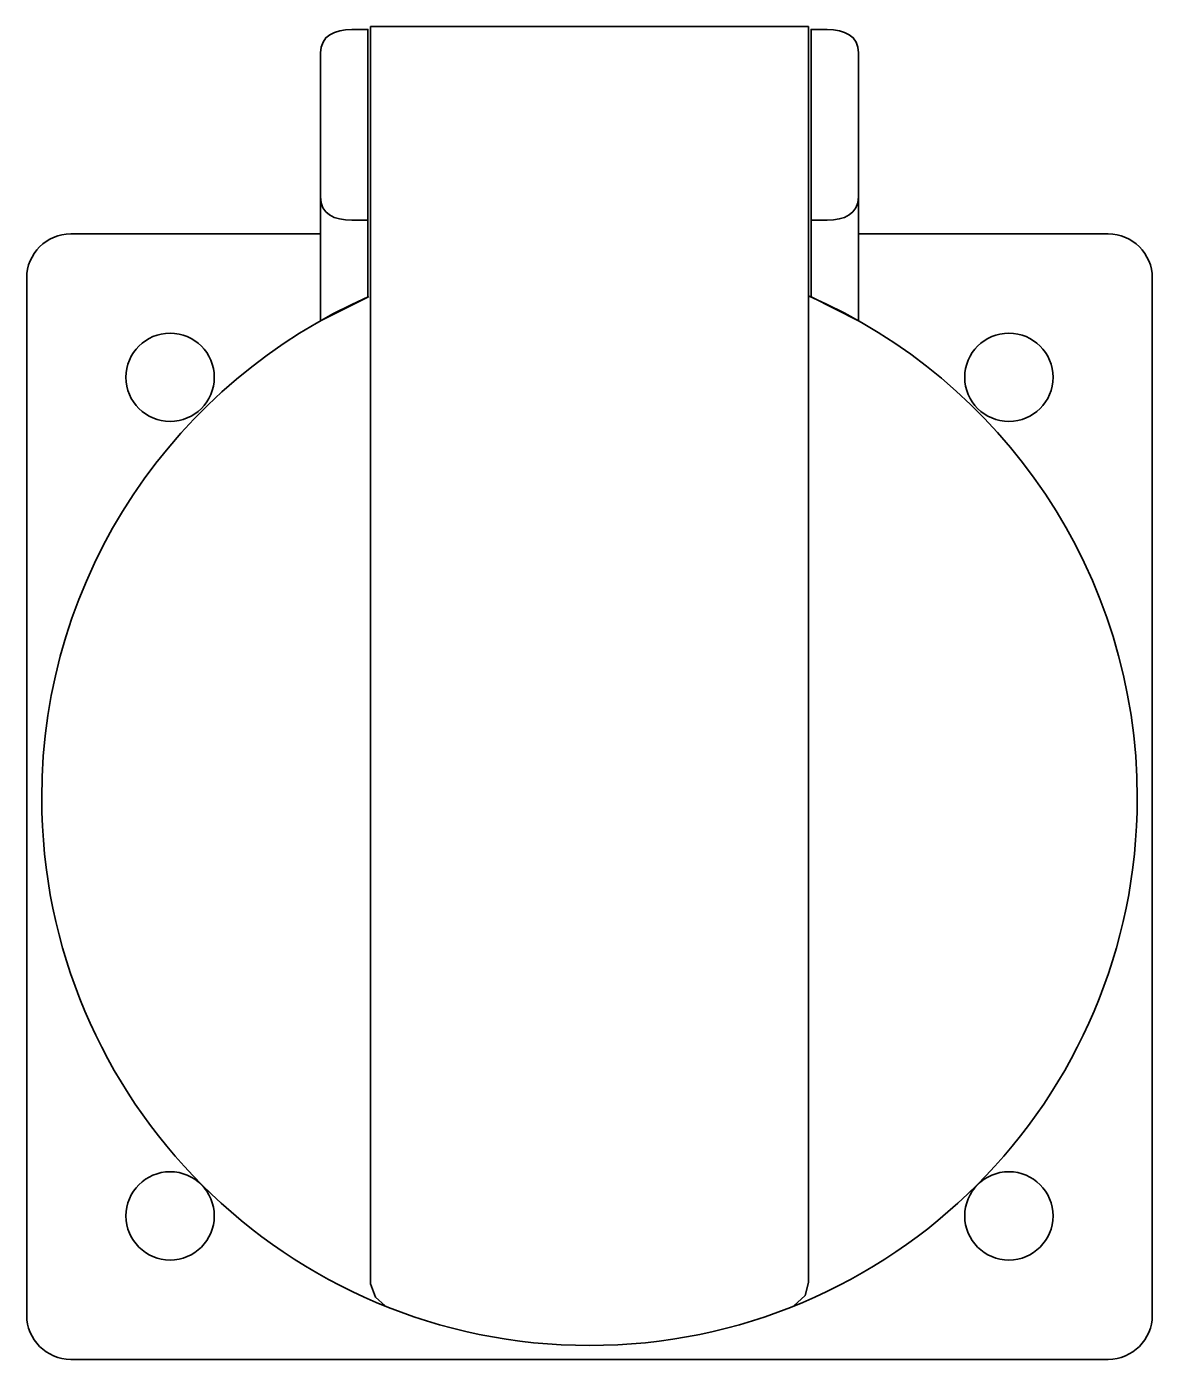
# Model space of a CAD drawing. Header units: inches. Extents: x -73.3 to -22.3, y 42.2 to 102.6.
import ezdxf

# ---------------------------------------------------------------- set-up
doc = ezdxf.new("R2010")
doc.units = ezdxf.units.IN
doc.header["$MEASUREMENT"] = 0
doc.layers.add('Layer 2', color=7, linetype='Continuous')

# ---------------------------------------------------------------- blocks, each defined once
blk = doc.blocks.new('block 5')
at = {"layer": 'Layer 2', "color": 7, "lineweight": 35}
for points in [[(-64.767, 86.725), (-64.767, 85.62), (-65.663, 84.725), (-66.767, 84.725), (-67.872, 84.725), (-68.767, 85.62), (-68.767, 86.725), (-68.767, 87.829), (-67.872, 88.725), (-66.767, 88.725), (-65.663, 88.725), (-64.767, 87.829), (-64.767, 86.725)], [(-26.768, 86.725), (-26.768, 85.62), (-27.663, 84.725), (-28.767, 84.725), (-29.872, 84.725), (-30.768, 85.62), (-30.768, 86.725), (-30.768, 87.829), (-29.872, 88.725), (-28.767, 88.725), (-27.663, 88.725), (-26.768, 87.829), (-26.768, 86.725)]]:
    blk.add_open_spline(points, degree=3, knots=[0, 0, 0, 0, 1, 1, 1, 2, 2, 2, 3, 3, 3, 4, 4, 4, 4], dxfattribs=at)
blk = doc.blocks.new('block 6')
at = {"layer": 'Layer 2', "color": 7, "lineweight": 35}
for points in [[(-64.767, 48.725), (-64.767, 47.621), (-65.663, 46.725), (-66.767, 46.725), (-67.872, 46.725), (-68.767, 47.621), (-68.767, 48.725), (-68.767, 49.83), (-67.872, 50.725), (-66.767, 50.725), (-65.663, 50.725), (-64.767, 49.83), (-64.767, 48.725)], [(-26.768, 48.725), (-26.768, 47.621), (-27.663, 46.725), (-28.767, 46.725), (-29.872, 46.725), (-30.768, 47.621), (-30.768, 48.725), (-30.768, 49.83), (-29.872, 50.725), (-28.767, 50.725), (-27.663, 50.725), (-26.768, 49.83), (-26.768, 48.725)]]:
    blk.add_open_spline(points, degree=3, knots=[0, 0, 0, 0, 1, 1, 1, 2, 2, 2, 3, 3, 3, 4, 4, 4, 4], dxfattribs=at)
blk = doc.blocks.new('block 4')
at = {"layer": 'Layer 2'}
for name in ['block 5', 'block 6']:
    blk.add_blockref(name, (0, 0), dxfattribs=at)
blk = doc.blocks.new('block 3')
at = {"layer": 'Layer 2', "color": 7, "lineweight": 35}
blk.add_open_spline([(-35.564, 93.225), (-35.564, 93.225), (-24.267, 93.225), (-24.267, 93.225), (-23.167, 93.225), (-22.268, 92.325), (-22.268, 91.225), (-22.268, 91.225), (-22.268, 44.225), (-22.268, 44.225), (-22.268, 43.125), (-23.167, 42.225), (-24.267, 42.225), (-24.267, 42.225), (-71.268, 42.225), (-71.268, 42.225), (-72.368, 42.225), (-73.267, 43.125), (-73.267, 44.225), (-73.267, 44.225), (-73.267, 91.225), (-73.267, 91.225), (-73.267, 92.325), (-72.368, 93.225), (-71.268, 93.225), (-71.268, 93.225), (-59.957, 93.225), (-59.957, 93.225)], degree=3, knots=[0, 0, 0, 0, 1, 1, 1, 2, 2, 2, 3, 3, 3, 4, 4, 4, 5, 5, 5, 6, 6, 6, 7, 7, 7, 8, 8, 8, 9, 9, 9, 9], dxfattribs=at)
at = {"layer": 'Layer 2'}
blk.add_blockref('block 4', (0, 0), dxfattribs=at)
blk = doc.blocks.new('block 9')
at = {"layer": 'Layer 2', "lineweight": 0}
for points in [[(-59.953, 101.422), (-59.953, 101.422), (-59.953, 89.292), (-59.953, 89.292), (-59.953, 89.292), (-57.805, 90.36), (-57.805, 90.36), (-57.805, 90.36), (-57.805, 102.487), (-57.805, 102.487), (-57.805, 102.487), (-58.535, 102.487), (-58.535, 102.487), (-59.315, 102.487), (-59.953, 102.202), (-59.953, 101.422)], [(-36.999, 102.487), (-36.999, 102.487), (-37.73, 102.487), (-37.73, 102.487), (-37.73, 102.487), (-37.73, 90.368), (-37.73, 90.368), (-37.73, 90.368), (-35.581, 89.292), (-35.581, 89.292), (-35.581, 89.292), (-35.581, 101.422), (-35.581, 101.422), (-35.581, 102.202), (-36.219, 102.487), (-36.999, 102.487)]]:
    blk.add_open_spline(points, degree=3, knots=[0, 0, 0, 0, 1, 1, 1, 2, 2, 2, 3, 3, 3, 4, 4, 4, 5, 5, 5, 5], dxfattribs=at)
blk = doc.blocks.new('block 10')
at = {"layer": 'Layer 2', "color": 7, "lineweight": 35}
for points in [[(-59.953, 101.422), (-59.953, 101.422), (-59.953, 89.292), (-59.953, 89.292), (-59.953, 89.292), (-57.805, 90.36), (-57.805, 90.36), (-57.805, 90.36), (-57.805, 102.487), (-57.805, 102.487), (-57.805, 102.487), (-58.535, 102.487), (-58.535, 102.487), (-59.315, 102.487), (-59.953, 102.202), (-59.953, 101.422)], [(-36.999, 102.487), (-36.999, 102.487), (-37.73, 102.487), (-37.73, 102.487), (-37.73, 102.487), (-37.73, 90.368), (-37.73, 90.368), (-37.73, 90.368), (-35.581, 89.292), (-35.581, 89.292), (-35.581, 89.292), (-35.581, 101.422), (-35.581, 101.422), (-35.581, 102.202), (-36.219, 102.487), (-36.999, 102.487)]]:
    blk.add_open_spline(points, degree=3, knots=[0, 0, 0, 0, 1, 1, 1, 2, 2, 2, 3, 3, 3, 4, 4, 4, 5, 5, 5, 5], dxfattribs=at)
blk = doc.blocks.new('block 8')
at = {"layer": 'Layer 2'}
for name in ['block 9', 'block 10']:
    blk.add_blockref(name, (0, 0), dxfattribs=at)
blk = doc.blocks.new('block 7')
at = {"layer": 'Layer 2', "color": 7, "lineweight": 35}
for points in [[(-57.694, 102.615), (-57.694, 102.615)], [(-37.841, 102.615), (-57.694, 102.615)], [(-57.694, 102.615), (-57.694, 45.65), (-57.461, 45.044), (-57.018, 44.643)], [(-38.516, 44.643), (-37.996, 45.118), (-37.841, 45.71), (-37.841, 102.615)]]:
    blk.add_lwpolyline(points, dxfattribs=at)
blk.add_open_spline([(-57.758, 90.389), (-66.488, 86.545), (-72.583, 77.818), (-72.583, 67.667), (-72.583, 53.962), (-61.473, 42.852), (-47.767, 42.852), (-34.062, 42.852), (-22.952, 53.962), (-22.952, 67.667), (-22.952, 77.844), (-29.078, 86.59), (-37.844, 90.419)], degree=3, knots=[0, 0, 0, 0, 1, 1, 1, 2, 2, 2, 3, 3, 3, 4, 4, 4, 4], dxfattribs=at)
at = {"layer": 'Layer 2'}
blk.add_blockref('block 8', (0, 0), dxfattribs=at)
blk = doc.blocks.new('block 11')
at = {"layer": 'Layer 2', "color": 7, "lineweight": 35}
for points in [[(-57.81, 93.843), (-57.81, 93.843), (-58.541, 93.843), (-58.541, 93.843), (-59.321, 93.843), (-59.959, 94.128), (-59.959, 94.908)], [(-37.735, 93.843), (-37.735, 93.843), (-37.004, 93.843), (-37.004, 93.843), (-36.225, 93.843), (-35.587, 94.128), (-35.587, 94.908)]]:
    blk.add_open_spline(points, degree=3, knots=[0, 0, 0, 0, 1, 1, 1, 2, 2, 2, 2], dxfattribs=at)

msp = doc.modelspace()

# ---------------------------------------------------------------- linework, layer by layer
at = {"layer": 'Layer 2', "color": 7, "lineweight": 35}
for points in [[(-56.982, 44.643), (-56.982, 44.643)], [(-38.48, 44.643), (-38.48, 44.643)]]:
    msp.add_lwpolyline(points, dxfattribs=at)

# ---------------------------------------------------------------- block references
at = {"layer": 'Layer 2'}
for name in ['block 7', 'block 11', 'block 3']:
    msp.add_blockref(name, (0, 0), dxfattribs=at)

doc.saveas('drawing.dxf')
